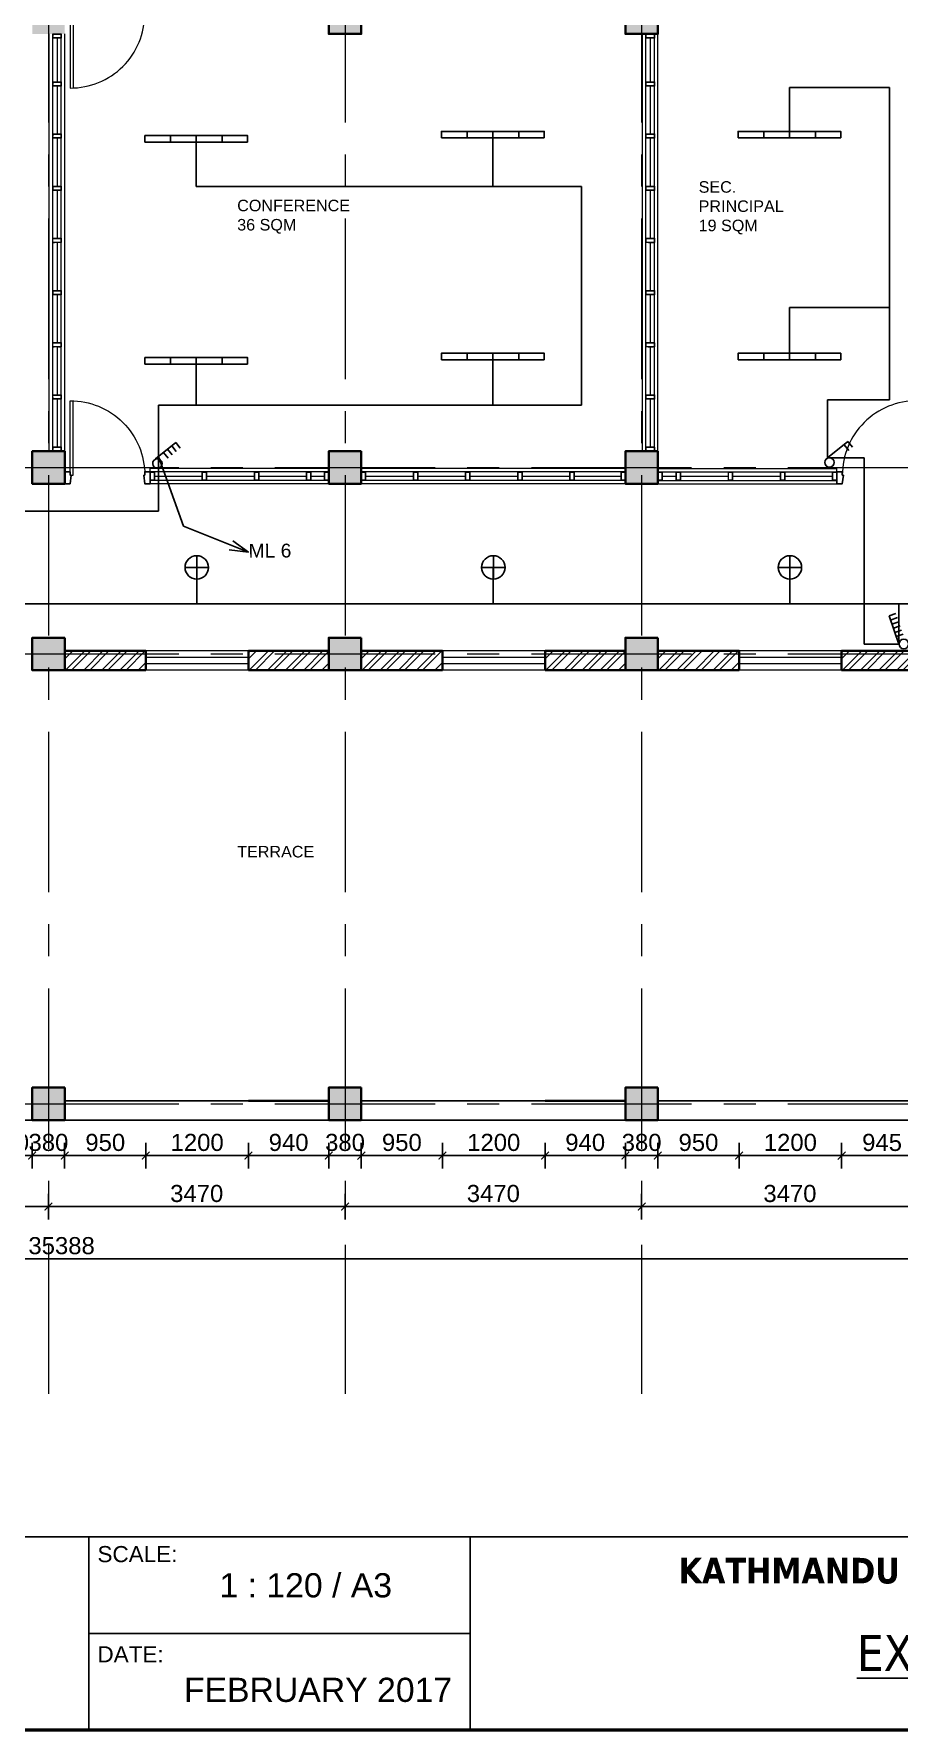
# Model space of a CAD drawing. Header units: inches. Extents: x 527934 to 2134587, y -408734 to 227304.
# Drawn here: x 1724458 to 1734580, y -204952 to -185119 of the extents above; entities that cross this region are included whole.
import ezdxf

# ---------------------------------------------------------------- set-up
doc = ezdxf.new("R2010")
doc.units = ezdxf.units.IN
doc.header["$MEASUREMENT"] = 0
doc.linetypes.add('CENTER', pattern=[2, 1.25, -0.25, 0.25, -0.25])
doc.linetypes.add('CONTINU', pattern=[0])
for name, color, linetype, lineweight in [('1 LIGHT N SWITCH', 3, 'Continuous', 25), ('6 LIGHT PT WIRING', 3, 'Continuous', 25), ('centre line', 1, 'CENTER', 9), ('dim', 253, 'Continuous', 9), ('door', 77, 'Continuous', 13), ('furniture', 253, 'Continuous', 5), ('hatch', 250, 'Continuous', 5), ('hatch - general', 252, 'Continuous', 5), ('hatch 2', 251, 'Continuous', 5), ('INSULATION', 253, 'Continuous', 5), ('metal', 40, 'Continuous', 18), ('partition wall', 5, 'Continuous', 20), ('plinth', 5, 'Continuous', 9), ('sill', 253, 'Continuous', 13), ('text', 7, 'Continuous', 13), ('TITLE THICK', 7, 'Continuous', 50), ('TITLE THIN', 7, 'Continuous', 25), ('wall - brick', 30, 'Continuous', 35), ('window', 1, 'Continuous', 15)]:
    doc.layers.add(name, color=color, linetype=linetype, lineweight=lineweight)
doc.layers.add('kpl_dessin fin', color=3, linetype='CONTINU')
doc.styles.add('labelling', font='arial.ttf')
doc.styles.get("Standard").update_dxf_attribs({"font": 'arial.ttf'})
doc.linetypes.add('BATTING', pattern='A,0.0001,-0.1,[134,ltypeshp.shx,S=0.1,R=0,X=-0.1,Y=0],-0.2,[134,ltypeshp.shx,S=0.1,R=180,X=0.1,Y=0],-0.1', length=0.4001)
doc.dimstyles.new('dim 100', dxfattribs={"dimtxt": 200, "dimasz": 90, "dimexe": 150, "dimexo": 150, "dimgap": 50, "dimtad": 1, "dimdec": 0, "dimzin": 0, "dimdsep": 46, "dimtxsty": 'Standard', "dimblk": 'ARCHTICK', "dimcen": 100, "dimdle": 150, "dimazin": 0, "dimtfac": 1, "dimtdec": 0, "dimtix": 1, "dimtmove": 2, "dimatfit": 3, "dimfxl": 150, "dimfxlon": 1, "dimtolj": 1, "dimtzin": 0, "dimarcsym": 0})

# ---------------------------------------------------------------- blocks, each defined once
blk = doc.blocks.new('Dd1')
at = {"layer": 'door'}
for p, q in [((6330587, 14339), (6330587, 13509)), ((6330599, 14377), (6330625, 14377)), ((6330625, 14377), (6330625, 13510))]:
    blk.add_line(p, q, dxfattribs=at)
at = {"layer": 'door', "lineweight": 25}
for points in [[(6330599, 14377), (6330587, 14377), (6330587, 14339), (6330524, 14339), (6330524, 14479), (6330587, 14479)], [(6331449, 14377), (6331461, 14377), (6331461, 14339), (6331524, 14339), (6331524, 14479), (6331461, 14479)]]:
    blk.add_lwpolyline(points, close=True, dxfattribs=at)
at = {"layer": 'door'}
blk.add_arc((6330593, 14377), 868, 269.6039, 0, dxfattribs=at)
blk = doc.blocks.new('2X4')
at = {"layer": 'hatch 2'}
h = blk.add_hatch(dxfattribs=at)
h.set_pattern_fill('ANSI31', color=256, scale=20)
h.set_pattern_definition([(45, (0, 0), (-1.767766953, 1.767766953), [])])
h.paths.add_polyline_path([(5938822, -146997), (5938776, -146997, 0.414214), (5938774, -146999), (5938774, -147047), (5938777, -147047), (5938777, -147000), (5938821, -147000), (5938821, -147047), (5938824, -147047), (5938824, -146999, 0.414214)])
h.paths.add_polyline_path([(5938777, -147047), (5938774, -147047), (5938774, -147095, 0.414214), (5938776, -147097), (5938822, -147097, 0.414218), (5938824, -147095), (5938824, -147047), (5938821, -147047), (5938821, -147094), (5938777, -147094)])
at = {"layer": 'metal'}
blk.add_lwpolyline([(5938776, -147097), (5938822, -147097, 0.414214), (5938824, -147095), (5938824, -146999, 0.414214), (5938822, -146997), (5938776, -146997, 0.414214), (5938774, -146999), (5938774, -147095, 0.414214)], format="xyb", close=True, dxfattribs=at)
blk.add_lwpolyline([(5938777, -147094), (5938821, -147094), (5938821, -147000), (5938777, -147000)], close=True, dxfattribs=at)
blk = doc.blocks.new('_ArchTick')
at = {"color": 0, "linetype": 'ByBlock', "const_width": 0.15}
blk.add_lwpolyline([(-0.5, -0.5), (0.5, 0.5)], dxfattribs=at)
blk = doc.blocks.new('*D2436')
at = {"layer": 'Defpoints', "color": 0, "ltscale": 400}
for p in [(1723898, -192559), (1724438, -192559), (1724438, -198235)]:
    blk.add_point(p, dxfattribs=at)
at = {"layer": 'dim', "color": 0, "lineweight": -2, "ltscale": 400}
for p, q in [((1723898, -198085), (1723898, -198385)), ((1724438, -198085), (1724438, -198385)), ((1723898, -198235), (1723808, -198235)), ((1723898, -198235), (1724438, -198235)), ((1724438, -198235), (1724528, -198235))]:
    blk.add_line(p, q, dxfattribs=at)
at = {"layer": 'dim', "color": 0, "lineweight": -2, "ltscale": 400, "xscale": 90, "yscale": 90, "zscale": 90}
blk.add_blockref('_ArchTick', (1723898, -198235), dxfattribs=at)
at = {"layer": 'dim', "color": 0, "lineweight": -2, "ltscale": 400, "xscale": 90, "yscale": 90, "zscale": 90, "rotation": 180}
blk.add_blockref('_ArchTick', (1724438, -198235), dxfattribs=at)
at = {"layer": 'dim', "color": 0, "ltscale": 400, "insert": (1724168, -198082), "char_height": 200, "attachment_point": 5}
blk.add_mtext('\\A1;540', dxfattribs=at)
blk = doc.blocks.new('*D2437')
at = {"layer": 'Defpoints', "color": 0, "ltscale": 400}
for p in [(1724438, -197819), (1724818, -197819), (1724818, -198235)]:
    blk.add_point(p, dxfattribs=at)
at = {"layer": 'dim', "color": 0, "lineweight": -2, "ltscale": 400}
for p, q in [((1724438, -198085), (1724438, -198385)), ((1724818, -198085), (1724818, -198385)), ((1724438, -198235), (1724348, -198235)), ((1724438, -198235), (1724818, -198235)), ((1724818, -198235), (1724908, -198235))]:
    blk.add_line(p, q, dxfattribs=at)
at = {"layer": 'dim', "color": 0, "lineweight": -2, "ltscale": 400, "xscale": 90, "yscale": 90, "zscale": 90}
blk.add_blockref('_ArchTick', (1724438, -198235), dxfattribs=at)
at = {"layer": 'dim', "color": 0, "lineweight": -2, "ltscale": 400, "xscale": 90, "yscale": 90, "zscale": 90, "rotation": 180}
blk.add_blockref('_ArchTick', (1724818, -198235), dxfattribs=at)
at = {"layer": 'dim', "color": 0, "ltscale": 400, "insert": (1724628, -198082), "char_height": 200, "attachment_point": 5}
blk.add_mtext('\\A1;380', dxfattribs=at)
blk = doc.blocks.new('*D2438')
at = {"layer": 'Defpoints', "color": 0, "ltscale": 400}
for p in [(1724818, -192559), (1725768, -192559), (1725768, -198235)]:
    blk.add_point(p, dxfattribs=at)
at = {"layer": 'dim', "color": 0, "lineweight": -2, "ltscale": 400}
for p, q in [((1724818, -198085), (1724818, -198385)), ((1725768, -198085), (1725768, -198385)), ((1724668, -198235), (1725918, -198235))]:
    blk.add_line(p, q, dxfattribs=at)
at = {"layer": 'dim', "color": 0, "lineweight": -2, "ltscale": 400, "xscale": 90, "yscale": 90, "zscale": 90, "rotation": 180}
blk.add_blockref('_ArchTick', (1724818, -198235), dxfattribs=at)
at = {"layer": 'dim', "color": 0, "lineweight": -2, "ltscale": 400, "xscale": 90, "yscale": 90, "zscale": 90}
blk.add_blockref('_ArchTick', (1725768, -198235), dxfattribs=at)
at = {"layer": 'dim', "color": 0, "ltscale": 400, "insert": (1725293, -198082), "char_height": 200, "attachment_point": 5}
blk.add_mtext('\\A1;950', dxfattribs=at)
blk = doc.blocks.new('*D2439')
at = {"layer": 'Defpoints', "color": 0, "ltscale": 400}
for p in [(1725768, -192559), (1726968, -192559), (1726968, -198235)]:
    blk.add_point(p, dxfattribs=at)
at = {"layer": 'dim', "color": 0, "lineweight": -2, "ltscale": 400}
for p, q in [((1725768, -198085), (1725768, -198385)), ((1726968, -198085), (1726968, -198385)), ((1725618, -198235), (1727118, -198235))]:
    blk.add_line(p, q, dxfattribs=at)
at = {"layer": 'dim', "color": 0, "lineweight": -2, "ltscale": 400, "xscale": 90, "yscale": 90, "zscale": 90, "rotation": 180}
blk.add_blockref('_ArchTick', (1725768, -198235), dxfattribs=at)
at = {"layer": 'dim', "color": 0, "lineweight": -2, "ltscale": 400, "xscale": 90, "yscale": 90, "zscale": 90}
blk.add_blockref('_ArchTick', (1726968, -198235), dxfattribs=at)
at = {"layer": 'dim', "color": 0, "ltscale": 400, "insert": (1726368, -198082), "char_height": 200, "attachment_point": 5}
blk.add_mtext('\\A1;1200', dxfattribs=at)
blk = doc.blocks.new('*D2440')
at = {"layer": 'Defpoints', "color": 0, "ltscale": 400}
for p in [(1727908, -197819), (1728288, -197819), (1728288, -198235)]:
    blk.add_point(p, dxfattribs=at)
at = {"layer": 'dim', "color": 0, "lineweight": -2, "ltscale": 400}
for p, q in [((1727908, -198085), (1727908, -198385)), ((1728288, -198085), (1728288, -198385)), ((1727908, -198235), (1727818, -198235)), ((1727908, -198235), (1728288, -198235)), ((1728288, -198235), (1728378, -198235))]:
    blk.add_line(p, q, dxfattribs=at)
at = {"layer": 'dim', "color": 0, "lineweight": -2, "ltscale": 400, "xscale": 90, "yscale": 90, "zscale": 90}
blk.add_blockref('_ArchTick', (1727908, -198235), dxfattribs=at)
at = {"layer": 'dim', "color": 0, "lineweight": -2, "ltscale": 400, "xscale": 90, "yscale": 90, "zscale": 90, "rotation": 180}
blk.add_blockref('_ArchTick', (1728288, -198235), dxfattribs=at)
at = {"layer": 'dim', "color": 0, "ltscale": 400, "insert": (1728098, -198082), "char_height": 200, "attachment_point": 5}
blk.add_mtext('\\A1;380', dxfattribs=at)
blk = doc.blocks.new('*D2441')
at = {"layer": 'Defpoints', "color": 0, "ltscale": 400}
for p in [(1728288, -192559), (1729238, -192559), (1729238, -198235)]:
    blk.add_point(p, dxfattribs=at)
at = {"layer": 'dim', "color": 0, "lineweight": -2, "ltscale": 400}
for p, q in [((1728288, -198085), (1728288, -198385)), ((1729238, -198085), (1729238, -198385)), ((1728138, -198235), (1729388, -198235))]:
    blk.add_line(p, q, dxfattribs=at)
at = {"layer": 'dim', "color": 0, "lineweight": -2, "ltscale": 400, "xscale": 90, "yscale": 90, "zscale": 90, "rotation": 180}
blk.add_blockref('_ArchTick', (1728288, -198235), dxfattribs=at)
at = {"layer": 'dim', "color": 0, "lineweight": -2, "ltscale": 400, "xscale": 90, "yscale": 90, "zscale": 90}
blk.add_blockref('_ArchTick', (1729238, -198235), dxfattribs=at)
at = {"layer": 'dim', "color": 0, "ltscale": 400, "insert": (1728763, -198082), "char_height": 200, "attachment_point": 5}
blk.add_mtext('\\A1;950', dxfattribs=at)
blk = doc.blocks.new('*D2442')
at = {"layer": 'Defpoints', "color": 0, "ltscale": 400}
for p in [(1730438, -192559), (1731378, -192559), (1731378, -198235)]:
    blk.add_point(p, dxfattribs=at)
at = {"layer": 'dim', "color": 0, "lineweight": -2, "ltscale": 400}
for p, q in [((1730438, -198085), (1730438, -198385)), ((1731378, -198085), (1731378, -198385)), ((1730288, -198235), (1731528, -198235))]:
    blk.add_line(p, q, dxfattribs=at)
at = {"layer": 'dim', "color": 0, "lineweight": -2, "ltscale": 400, "xscale": 90, "yscale": 90, "zscale": 90, "rotation": 180}
blk.add_blockref('_ArchTick', (1730438, -198235), dxfattribs=at)
at = {"layer": 'dim', "color": 0, "lineweight": -2, "ltscale": 400, "xscale": 90, "yscale": 90, "zscale": 90}
blk.add_blockref('_ArchTick', (1731378, -198235), dxfattribs=at)
at = {"layer": 'dim', "color": 0, "ltscale": 400, "insert": (1730908, -198082), "char_height": 200, "attachment_point": 5}
blk.add_mtext('\\A1;940', dxfattribs=at)
blk = doc.blocks.new('*D2443')
at = {"layer": 'Defpoints', "color": 0, "ltscale": 400}
for p in [(1731378, -192559), (1731758, -192559), (1731758, -198235)]:
    blk.add_point(p, dxfattribs=at)
at = {"layer": 'dim', "color": 0, "lineweight": -2, "ltscale": 400}
for p, q in [((1731378, -198085), (1731378, -198385)), ((1731758, -198085), (1731758, -198385)), ((1731378, -198235), (1731288, -198235)), ((1731378, -198235), (1731758, -198235)), ((1731758, -198235), (1731848, -198235))]:
    blk.add_line(p, q, dxfattribs=at)
at = {"layer": 'dim', "color": 0, "lineweight": -2, "ltscale": 400, "xscale": 90, "yscale": 90, "zscale": 90}
blk.add_blockref('_ArchTick', (1731378, -198235), dxfattribs=at)
at = {"layer": 'dim', "color": 0, "lineweight": -2, "ltscale": 400, "xscale": 90, "yscale": 90, "zscale": 90, "rotation": 180}
blk.add_blockref('_ArchTick', (1731758, -198235), dxfattribs=at)
at = {"layer": 'dim', "color": 0, "ltscale": 400, "insert": (1731568, -198082), "char_height": 200, "attachment_point": 5}
blk.add_mtext('\\A1;380', dxfattribs=at)
blk = doc.blocks.new('*D2444')
at = {"layer": 'Defpoints', "color": 0, "ltscale": 400}
for p in [(1731758, -192559), (1732708, -192559), (1732708, -198235)]:
    blk.add_point(p, dxfattribs=at)
at = {"layer": 'dim', "color": 0, "lineweight": -2, "ltscale": 400}
for p, q in [((1731758, -198085), (1731758, -198385)), ((1732708, -198085), (1732708, -198385)), ((1731608, -198235), (1732858, -198235))]:
    blk.add_line(p, q, dxfattribs=at)
at = {"layer": 'dim', "color": 0, "lineweight": -2, "ltscale": 400, "xscale": 90, "yscale": 90, "zscale": 90, "rotation": 180}
blk.add_blockref('_ArchTick', (1731758, -198235), dxfattribs=at)
at = {"layer": 'dim', "color": 0, "lineweight": -2, "ltscale": 400, "xscale": 90, "yscale": 90, "zscale": 90}
blk.add_blockref('_ArchTick', (1732708, -198235), dxfattribs=at)
at = {"layer": 'dim', "color": 0, "ltscale": 400, "insert": (1732233, -198082), "char_height": 200, "attachment_point": 5}
blk.add_mtext('\\A1;950', dxfattribs=at)
blk = doc.blocks.new('*D2445')
at = {"layer": 'Defpoints', "color": 0, "ltscale": 400}
for p in [(1732708, -192559), (1733908, -192559), (1733908, -198235)]:
    blk.add_point(p, dxfattribs=at)
at = {"layer": 'dim', "color": 0, "lineweight": -2, "ltscale": 400}
for p, q in [((1732708, -198085), (1732708, -198385)), ((1733908, -198085), (1733908, -198385)), ((1732558, -198235), (1734058, -198235))]:
    blk.add_line(p, q, dxfattribs=at)
at = {"layer": 'dim', "color": 0, "lineweight": -2, "ltscale": 400, "xscale": 90, "yscale": 90, "zscale": 90, "rotation": 180}
blk.add_blockref('_ArchTick', (1732708, -198235), dxfattribs=at)
at = {"layer": 'dim', "color": 0, "lineweight": -2, "ltscale": 400, "xscale": 90, "yscale": 90, "zscale": 90}
blk.add_blockref('_ArchTick', (1733908, -198235), dxfattribs=at)
at = {"layer": 'dim', "color": 0, "ltscale": 400, "insert": (1733308, -198082), "char_height": 200, "attachment_point": 5}
blk.add_mtext('\\A1;1200', dxfattribs=at)
blk = doc.blocks.new('*D2446')
at = {"layer": 'Defpoints', "color": 0, "ltscale": 400}
for p in [(1733908, -192559), (1734853, -192559), (1734853, -198235)]:
    blk.add_point(p, dxfattribs=at)
at = {"layer": 'dim', "color": 0, "lineweight": -2, "ltscale": 400}
for p, q in [((1733908, -198085), (1733908, -198385)), ((1734853, -198085), (1734853, -198385)), ((1733758, -198235), (1735003, -198235))]:
    blk.add_line(p, q, dxfattribs=at)
at = {"layer": 'dim', "color": 0, "lineweight": -2, "ltscale": 400, "xscale": 90, "yscale": 90, "zscale": 90, "rotation": 180}
blk.add_blockref('_ArchTick', (1733908, -198235), dxfattribs=at)
at = {"layer": 'dim', "color": 0, "lineweight": -2, "ltscale": 400, "xscale": 90, "yscale": 90, "zscale": 90}
blk.add_blockref('_ArchTick', (1734853, -198235), dxfattribs=at)
at = {"layer": 'dim', "color": 0, "ltscale": 400, "insert": (1734381, -198082), "char_height": 200, "attachment_point": 5}
blk.add_mtext('\\A1;945', dxfattribs=at)
blk = doc.blocks.new('*D2019')
at = {"layer": 'Defpoints', "color": 0, "ltscale": 400}
for p in [(1707088, -176826), (1707088, -190090), (1742476, -190090)]:
    blk.add_point(p, dxfattribs=at)
at = {"layer": 'dim', "color": 0, "lineweight": -2, "ltscale": 400}
for p, q in [((1707088, -176976), (1707088, -176676)), ((1742476, -176976), (1742476, -176676)), ((1742626, -176826), (1706938, -176826))]:
    blk.add_line(p, q, dxfattribs=at)
at = {"layer": 'dim', "color": 0, "lineweight": -2, "ltscale": 400, "xscale": 90, "yscale": 90, "zscale": 90, "rotation": 180}
blk.add_blockref('_ArchTick', (1707088, -176826), dxfattribs=at)
at = {"layer": 'dim', "color": 0, "lineweight": -2, "ltscale": 400, "xscale": 90, "yscale": 90, "zscale": 90}
blk.add_blockref('_ArchTick', (1742476, -176826), dxfattribs=at)
at = {"layer": 'dim', "color": 0, "ltscale": 400, "insert": (1724782, -176673), "char_height": 200, "attachment_point": 5}
blk.add_mtext('\\A1;35388', dxfattribs=at)
blk = doc.blocks.new('*D2498')
at = {"layer": 'Defpoints', "color": 0, "ltscale": 400}
for p in [(1724628, -152819), (1721158, -198831), (1724628, -198831)]:
    blk.add_point(p, dxfattribs=at)
at = {"layer": 'furniture', "color": 0, "lineweight": -2, "ltscale": 400}
for p, q in [((1721158, -198831), (1721158, -198681)), ((1724628, -198681), (1724628, -198981)), ((1721008, -198831), (1724778, -198831))]:
    blk.add_line(p, q, dxfattribs=at)
at = {"layer": 'furniture', "color": 0, "lineweight": -2, "ltscale": 400, "xscale": 90, "yscale": 90, "zscale": 90, "rotation": 180}
blk.add_blockref('_ArchTick', (1721158, -198831), dxfattribs=at)
at = {"layer": 'furniture', "color": 0, "lineweight": -2, "ltscale": 400, "xscale": 90, "yscale": 90, "zscale": 90}
blk.add_blockref('_ArchTick', (1724628, -198831), dxfattribs=at)
at = {"layer": 'furniture', "color": 0, "ltscale": 400, "insert": (1722893, -198679), "char_height": 200, "attachment_point": 5}
blk.add_mtext('\\A1;3470', dxfattribs=at)
blk = doc.blocks.new('*D2499')
at = {"layer": 'Defpoints', "color": 0, "ltscale": 400}
for p in [(1728098, -152819), (1724628, -198831), (1728098, -198831)]:
    blk.add_point(p, dxfattribs=at)
at = {"layer": 'furniture', "color": 0, "lineweight": -2, "ltscale": 400}
for p, q in [((1724628, -198831), (1724628, -198681)), ((1728098, -198681), (1728098, -198981)), ((1724478, -198831), (1728248, -198831))]:
    blk.add_line(p, q, dxfattribs=at)
at = {"layer": 'furniture', "color": 0, "lineweight": -2, "ltscale": 400, "xscale": 90, "yscale": 90, "zscale": 90, "rotation": 180}
blk.add_blockref('_ArchTick', (1724628, -198831), dxfattribs=at)
at = {"layer": 'furniture', "color": 0, "lineweight": -2, "ltscale": 400, "xscale": 90, "yscale": 90, "zscale": 90}
blk.add_blockref('_ArchTick', (1728098, -198831), dxfattribs=at)
at = {"layer": 'furniture', "color": 0, "ltscale": 400, "insert": (1726363, -198679), "char_height": 200, "attachment_point": 5}
blk.add_mtext('\\A1;3470', dxfattribs=at)
blk = doc.blocks.new('*D2500')
at = {"layer": 'Defpoints', "color": 0, "ltscale": 400}
for p in [(1731568, -152819), (1728098, -198831), (1731568, -198831)]:
    blk.add_point(p, dxfattribs=at)
at = {"layer": 'furniture', "color": 0, "lineweight": -2, "ltscale": 400}
for p, q in [((1728098, -198831), (1728098, -198681)), ((1731568, -198681), (1731568, -198981)), ((1727948, -198831), (1731718, -198831))]:
    blk.add_line(p, q, dxfattribs=at)
at = {"layer": 'furniture', "color": 0, "lineweight": -2, "ltscale": 400, "xscale": 90, "yscale": 90, "zscale": 90, "rotation": 180}
blk.add_blockref('_ArchTick', (1728098, -198831), dxfattribs=at)
at = {"layer": 'furniture', "color": 0, "lineweight": -2, "ltscale": 400, "xscale": 90, "yscale": 90, "zscale": 90}
blk.add_blockref('_ArchTick', (1731568, -198831), dxfattribs=at)
at = {"layer": 'furniture', "color": 0, "ltscale": 400, "insert": (1729833, -198679), "char_height": 200, "attachment_point": 5}
blk.add_mtext('\\A1;3470', dxfattribs=at)
blk = doc.blocks.new('*D2501')
at = {"layer": 'Defpoints', "color": 0, "ltscale": 400}
for p in [(1735038, -152819), (1731568, -198831), (1735038, -198831)]:
    blk.add_point(p, dxfattribs=at)
at = {"layer": 'furniture', "color": 0, "lineweight": -2, "ltscale": 400}
for p, q in [((1731568, -198831), (1731568, -198681)), ((1735038, -198681), (1735038, -198981)), ((1731418, -198831), (1735188, -198831))]:
    blk.add_line(p, q, dxfattribs=at)
at = {"layer": 'furniture', "color": 0, "lineweight": -2, "ltscale": 400, "xscale": 90, "yscale": 90, "zscale": 90, "rotation": 180}
blk.add_blockref('_ArchTick', (1731568, -198831), dxfattribs=at)
at = {"layer": 'furniture', "color": 0, "lineweight": -2, "ltscale": 400, "xscale": 90, "yscale": 90, "zscale": 90}
blk.add_blockref('_ArchTick', (1735038, -198831), dxfattribs=at)
at = {"layer": 'furniture', "color": 0, "ltscale": 400, "insert": (1733303, -198679), "char_height": 200, "attachment_point": 5}
blk.add_mtext('\\A1;3470', dxfattribs=at)
blk = doc.blocks.new('*D2038')
at = {"layer": 'Defpoints', "color": 0, "ltscale": 400}
for p in [(1707088, -192194), (1742476, -192194), (1742476, -199441)]:
    blk.add_point(p, dxfattribs=at)
at = {"layer": 'furniture', "color": 0, "lineweight": -2, "ltscale": 400}
for p, q in [((1707088, -199291), (1707088, -199591)), ((1742476, -199291), (1742476, -199591)), ((1706938, -199441), (1742626, -199441))]:
    blk.add_line(p, q, dxfattribs=at)
at = {"layer": 'furniture', "color": 0, "lineweight": -2, "ltscale": 400, "xscale": 90, "yscale": 90, "zscale": 90, "rotation": 180}
blk.add_blockref('_ArchTick', (1707088, -199441), dxfattribs=at)
at = {"layer": 'furniture', "color": 0, "lineweight": -2, "ltscale": 400, "xscale": 90, "yscale": 90, "zscale": 90}
blk.add_blockref('_ArchTick', (1742476, -199441), dxfattribs=at)
at = {"layer": 'furniture', "color": 0, "ltscale": 400, "insert": (1724782, -199289), "char_height": 200, "attachment_point": 5}
blk.add_mtext('\\A1;35388', dxfattribs=at)
blk = doc.blocks.new('*D2043')
at = {"layer": 'Defpoints', "color": 0, "ltscale": 400}
for p in [(1724856, -178289), (1727887, -197819), (1744498, -197819)]:
    blk.add_point(p, dxfattribs=at)
at = {"layer": 'furniture', "color": 0, "lineweight": -2, "ltscale": 400}
for p, q in [((1744348, -178289), (1744648, -178289)), ((1744498, -178139), (1744498, -197969)), ((1744348, -197819), (1744648, -197819))]:
    blk.add_line(p, q, dxfattribs=at)
at = {"layer": 'furniture', "color": 0, "lineweight": -2, "ltscale": 400, "xscale": 90, "yscale": 90, "zscale": 90}
for p, rotation in [((1744498, -178289), 90), ((1744498, -197819), 270)]:
    blk.add_blockref('_ArchTick', p, dxfattribs=dict(at, rotation=rotation))
at = {"layer": 'furniture', "color": 0, "ltscale": 400, "insert": (1744346, -188054), "char_height": 200, "attachment_point": 5, "rotation": 90}
blk.add_mtext('\\A1;19530', dxfattribs=at)
blk = doc.blocks.new('*D2045')
at = {"layer": 'Defpoints', "color": 0, "ltscale": 400}
for p in [(1726968, -198235), (1727908, -198235), (1727908, -198235)]:
    blk.add_point(p, dxfattribs=at)
at = {"layer": 'furniture', "color": 0, "lineweight": -2, "ltscale": 400}
for p, q in [((1726968, -198235), (1726968, -198085)), ((1727908, -198235), (1727908, -198085)), ((1726818, -198235), (1728058, -198235))]:
    blk.add_line(p, q, dxfattribs=at)
at = {"layer": 'furniture', "color": 0, "lineweight": -2, "ltscale": 400, "xscale": 90, "yscale": 90, "zscale": 90, "rotation": 180}
blk.add_blockref('_ArchTick', (1726968, -198235), dxfattribs=at)
at = {"layer": 'furniture', "color": 0, "lineweight": -2, "ltscale": 400, "xscale": 90, "yscale": 90, "zscale": 90}
blk.add_blockref('_ArchTick', (1727908, -198235), dxfattribs=at)
at = {"layer": 'furniture', "color": 0, "ltscale": 400, "insert": (1727438, -198082), "char_height": 200, "attachment_point": 5}
blk.add_mtext('\\A1;940', dxfattribs=at)
blk = doc.blocks.new('*D2046')
at = {"layer": 'Defpoints', "color": 0, "ltscale": 400}
for p in [(1729238, -198235), (1730438, -198235), (1730438, -198235)]:
    blk.add_point(p, dxfattribs=at)
at = {"layer": 'furniture', "color": 0, "lineweight": -2, "ltscale": 400}
for p, q in [((1729238, -198235), (1729238, -198085)), ((1730438, -198235), (1730438, -198085)), ((1729088, -198235), (1730588, -198235))]:
    blk.add_line(p, q, dxfattribs=at)
at = {"layer": 'furniture', "color": 0, "lineweight": -2, "ltscale": 400, "xscale": 90, "yscale": 90, "zscale": 90, "rotation": 180}
blk.add_blockref('_ArchTick', (1729238, -198235), dxfattribs=at)
at = {"layer": 'furniture', "color": 0, "lineweight": -2, "ltscale": 400, "xscale": 90, "yscale": 90, "zscale": 90}
blk.add_blockref('_ArchTick', (1730438, -198235), dxfattribs=at)
at = {"layer": 'furniture', "color": 0, "ltscale": 400, "insert": (1729838, -198082), "char_height": 200, "attachment_point": 5}
blk.add_mtext('\\A1;1200', dxfattribs=at)
blk = doc.blocks.new('1x36 TL MO')
at = {"color": 3}
for p, q in [((11329249, 640105), (11330290, 640105)), ((11329507, 640105), (11329507, 640038)), ((11329769, 640105), (11329769, 640038)), ((11330030, 640105), (11330030, 640038))]:
    blk.add_line(p, q, dxfattribs=at)
blk.add_lwpolyline([(11330290, 640105), (11330290, 640038), (11329249, 640038), (11329249, 640105)], dxfattribs=at)
blk = doc.blocks.new('dome')
at = {"color": 3}
for p, q in [((543088, 235037), (542814, 235037)), ((542951, 234900), (542951, 235175))]:
    blk.add_line(p, q, dxfattribs=at)
blk.add_circle((542951, 235037), 137, dxfattribs=at)
blk = doc.blocks.new('2 GANG')
at = {"color": 3}
for p, q in [((546997, 231907), (547117, 232109)), ((547095, 232071), (547151, 232037)), ((547117, 232109), (547173, 232075))]:
    blk.add_line(p, q, dxfattribs=at)
blk.add_circle((547027, 231875), 42.7, dxfattribs=at)
blk = doc.blocks.new('6 gang')
at = {"color": 3}
for p, q in [((536267, 248161), (536406, 248393)), ((536406, 248393), (536462, 248360)), ((536305, 248225), (536361, 248191)), ((536325, 248258), (536381, 248225)), ((536345, 248292), (536401, 248258)), ((536365, 248326), (536421, 248292)), ((536386, 248359), (536442, 248326))]:
    blk.add_line(p, q, dxfattribs=at)
blk.add_circle((536297, 248129), 42.7, dxfattribs=at)
blk = doc.blocks.new('4 gang')
at = {"color": 3}
for p, q in [((546617, 231936), (546738, 232137)), ((546689, 232056), (546745, 232022)), ((546714, 232097), (546770, 232063)), ((546738, 232137), (546794, 232104)), ((546665, 232015), (546721, 231981))]:
    blk.add_line(p, q, dxfattribs=at)
blk.add_circle((546648, 231903), 42.7, dxfattribs=at)
blk = doc.blocks.new('*U1924')
at = {"color": 3}
for p, q in [((-181347.92, -126936.6), (-181360.04, -126920.06)), ((-181360.04, -126920.06), (-181357.92, -126925.37)), ((-181360.04, -126920.06), (-181355.67, -126923.72)), ((-181326.36, -126938.56), (-181347.92, -126936.6))]:
    blk.add_line(p, q, dxfattribs=at)

msp = doc.modelspace()

# ---------------------------------------------------------------- hatches: boundary and pattern name
at = {"layer": 'hatch', "lineweight": 5, "ltscale": 400}
h = msp.add_hatch(dxfattribs=at)
h.set_pattern_fill('ANSI32', color=256, scale=400)
h.set_pattern_definition([(45, (-779479.92, -161041.24), (-106.066017, 106.066017), []), (45, (-779409.21, -161041.24), (-106.066017, 106.066017), [])])
h.paths.add_polyline_path([(1724818.1, -192559.4), (1724818.1, -192334.4), (1725768.1, -192334), (1725768.1, -192559)])
h = msp.add_hatch(dxfattribs=at)
h.set_pattern_fill('ANSI32', color=256, scale=400)
h.set_pattern_definition([(45, (-777329.92, -161041.24), (-106.066017, 106.066017), []), (45, (-777259.21, -161041.24), (-106.066017, 106.066017), [])])
h.paths.add_polyline_path([(1726968.1, -192559.4), (1726968.1, -192334.4), (1727918.1, -192334), (1727918.1, -192559)])
h = msp.add_hatch(dxfattribs=at)
h.set_pattern_fill('ANSI32', color=256, scale=400)
h.set_pattern_definition([(45, (-776009.92, -161041.24), (-106.066017, 106.066017), []), (45, (-775939.21, -161041.24), (-106.066017, 106.066017), [])])
h.paths.add_polyline_path([(1728288.1, -192559.4), (1728288.1, -192334.4), (1729238.1, -192334), (1729238.1, -192559)])
h = msp.add_hatch(dxfattribs=at)
h.set_pattern_fill('ANSI32', color=256, scale=400)
h.set_pattern_definition([(45, (-773859.92, -161041.24), (-106.066017, 106.066017), []), (45, (-773789.21, -161041.24), (-106.066017, 106.066017), [])])
h.paths.add_polyline_path([(1730438.1, -192559.4), (1730438.1, -192334.4), (1731378.1, -192334), (1731378.1, -192559)])
h = msp.add_hatch(dxfattribs=at)
h.set_pattern_fill('ANSI32', color=256, scale=400)
h.set_pattern_definition([(45, (-772539.92, -161041.24), (-106.066017, 106.066017), []), (45, (-772469.21, -161041.24), (-106.066017, 106.066017), [])])
h.paths.add_polyline_path([(1731758.1, -192559.4), (1731758.1, -192334.4), (1732698.1, -192334), (1732698.1, -192559)])
h = msp.add_hatch(dxfattribs=at)
h.set_pattern_fill('ANSI32', color=256, scale=400)
h.set_pattern_definition([(45, (-770389.92, -161041.24), (-106.066017, 106.066017), []), (45, (-770319.21, -161041.24), (-106.066017, 106.066017), [])])
h.paths.add_polyline_path([(1733908.1, -192559.4), (1733908.1, -192334.4), (1734848.1, -192334), (1734848.1, -192559)])
at = {"layer": 'plinth', "ltscale": 400}
h = msp.add_hatch(color=0, dxfattribs=at)
h.dxf.hatch_style = 1
h.paths.add_polyline_path([(1707468.1, -184739.4), (1707468.1, -185119.4), (1707088.1, -185119.4), (1707088.1, -184739.4)])
h.paths.add_polyline_path([(1710938.1, -184739.4), (1710938.1, -185119.4), (1710558.1, -185119.4), (1710558.1, -184739.4)])
h.paths.add_polyline_path([(1714408.1, -184739.4), (1714408.1, -185119.4), (1714028.1, -185119.4), (1714028.1, -184739.4)])
h.paths.add_polyline_path([(1717878.1, -183139.4), (1717878.1, -183519.4), (1717498.1, -183519.4), (1717498.1, -183139.4)])
h.paths.add_polyline_path([(1717878.1, -178289.4), (1717878.1, -178669.4), (1717498.1, -178669.4), (1717498.1, -178289.4)])
h.paths.add_polyline_path([(1721348.1, -178289.4), (1721348.1, -178669.4), (1720968.1, -178669.4), (1720968.1, -178289.4)])
h.paths.add_polyline_path([(1724818.1, -178289.4), (1724818.1, -178669.4), (1724438.1, -178669.4), (1724438.1, -178289.4)])
h.paths.add_polyline_path([(1728288.1, -178289.4), (1728288.1, -178669.4), (1727908.1, -178669.4), (1727908.1, -178289.4)])
h.paths.add_polyline_path([(1728288.1, -183139.4), (1728288.1, -183519.4), (1727908.1, -183519.4), (1727908.1, -183139.4)])
h.paths.add_polyline_path([(1721348.1, -184739.4), (1721348.1, -185119.4), (1720968.1, -185119.4), (1720968.1, -184739.4)])
h.paths.add_polyline_path([(1724818.1, -184739.4), (1724818.1, -185119.4), (1724438.1, -185119.4), (1724438.1, -184739.4)])
h.paths.add_polyline_path([(1728288.1, -184739.4), (1728288.1, -185119.4), (1727908.1, -185119.4), (1727908.1, -184739.4)])
h.paths.add_polyline_path([(1731758.1, -184739.4), (1731758.1, -185119.4), (1731378.1, -185119.4), (1731378.1, -184739.4)])
h.paths.add_polyline_path([(1735233.1, -184739.4), (1735233.1, -185119.4), (1734853.1, -185119.4), (1734853.1, -184739.4)])
h.paths.add_polyline_path([(1735233.1, -189999.4), (1735233.1, -190379.4), (1734853.1, -190379.4), (1734853.1, -189999.4)])
h.paths.add_polyline_path([(1731758.1, -189999.4), (1731758.1, -190379.4), (1731378.1, -190379.4), (1731378.1, -189999.4)])
h.paths.add_polyline_path([(1728288.1, -189999.4), (1728288.1, -190379.4), (1727908.1, -190379.4), (1727908.1, -189999.4)])
h.paths.add_polyline_path([(1724818.1, -189999.4), (1724818.1, -190379.4), (1724438.1, -190379.4), (1724438.1, -189999.4)])
h.paths.add_polyline_path([(1717878.1, -184739.4), (1717878.1, -185119.4), (1717498.1, -185119.4), (1717498.1, -184739.4)])
h.paths.add_polyline_path([(1714408.1, -189999.4), (1714408.1, -190379.4), (1714028.1, -190379.4), (1714028.1, -189999.4)])
h.paths.add_polyline_path([(1710938.1, -189999.4), (1710938.1, -190379.4), (1710558.1, -190379.4), (1710558.1, -189999.4)])
h.paths.add_polyline_path([(1707468.1, -189999.4), (1707468.1, -190379.4), (1707088.1, -190379.4), (1707088.1, -189999.4)])
h.paths.add_polyline_path([(1707468.1, -192179.4), (1707468.1, -192559.4), (1707088.1, -192559.4), (1707088.1, -192179.4)])
h.paths.add_polyline_path([(1710938.1, -192179.4), (1710938.1, -192559.4), (1710558.1, -192559.4), (1710558.1, -192179.4)])
h.paths.add_polyline_path([(1714408.1, -192179.4), (1714408.1, -192559.4), (1714028.1, -192559.4), (1714028.1, -192179.4)])
h.paths.add_polyline_path([(1717878.1, -192179.4), (1717878.1, -192559.4), (1717498.1, -192559.4), (1717498.1, -192179.4)])
h.paths.add_polyline_path([(1721348.1, -192179.4), (1721348.1, -192559.4), (1720968.1, -192559.4), (1720968.1, -192179.4)])
h.paths.add_polyline_path([(1724818.1, -192179.4), (1724818.1, -192559.4), (1724438.1, -192559.4), (1724438.1, -192179.4)])
h.paths.add_polyline_path([(1728288.1, -192179.4), (1728288.1, -192559.4), (1727908.1, -192559.4), (1727908.1, -192179.4)])
h.paths.add_polyline_path([(1731758.1, -192179.4), (1731758.1, -192559.4), (1731378.1, -192559.4), (1731378.1, -192179.4)])
h.paths.add_polyline_path([(1735233.1, -192179.4), (1735233.1, -192559.4), (1734853.1, -192559.4), (1734853.1, -192179.4)])
h.paths.add_polyline_path([(1735233.1, -197439.4), (1735233.1, -197819.4), (1734853.1, -197819.4), (1734853.1, -197439.4)])
h.paths.add_polyline_path([(1731758.1, -197439.4), (1731758.1, -197819.4), (1731378.1, -197819.4), (1731378.1, -197439.4)])
h.paths.add_polyline_path([(1728288.1, -197439.4), (1728288.1, -197819.4), (1727908.1, -197819.4), (1727908.1, -197439.4)])
h.paths.add_polyline_path([(1724818.1, -197439.4), (1724818.1, -197819.4), (1724438.1, -197819.4), (1724438.1, -197439.4)])
h.paths.add_polyline_path([(1721348.1, -197439.4), (1721348.1, -197819.4), (1720968.1, -197819.4), (1720968.1, -197439.4)])
h.paths.add_polyline_path([(1717878.1, -197439.4), (1717878.1, -197819.4), (1717498.1, -197819.4), (1717498.1, -197439.4)])
h.paths.add_polyline_path([(1714408.1, -197439.4), (1714408.1, -197819.4), (1714028.1, -197819.4), (1714028.1, -197439.4)])
h.paths.add_polyline_path([(1710938.1, -197439.4), (1710938.1, -197819.4), (1710558.1, -197819.4), (1710558.1, -197439.4)])
h.paths.add_polyline_path([(1707468.1, -197439.4), (1707468.1, -197819.4), (1707088.1, -197819.4), (1707088.1, -197439.4)])
edge = h.paths.add_edge_path()
edge.add_line((1717878.1, -184739.4), (1717128.1, -184739.4))

# ---------------------------------------------------------------- linework, layer by layer
at = {"layer": '6 LIGHT PT WIRING', "ltscale": 400}
for p, q in [((1734469, -185745.5), (1733298.1, -185745.5)), ((1733298.1, -186297.1), (1733298.1, -185745.5)), ((1734469, -189397), (1734469, -185745.5)), ((1726358.1, -186347.1), (1726358.1, -186905)), ((1729828.1, -186297.1), (1729828.1, -186905)), ((1730864, -186905), (1726358.1, -186905)), ((1730864, -189458.5), (1730864, -186905)), ((1733298.1, -188892.1), (1733298.1, -188319)), ((1733298.1, -188319), (1734469, -188319)), ((1726358.1, -188942.1), (1726358.1, -189458.5)), ((1729828.1, -188892.1), (1729828.1, -189458.5)), ((1733742.9, -190076.6), (1733742.9, -189397)), ((1733742.9, -189397), (1734469, -189397)), ((1725914.6, -190088.8), (1725914.6, -189458.5)), ((1725914.6, -189458.5), (1730864, -189458.5)), ((1725914.6, -190062), (1725914.6, -190699)), ((1733742.9, -190076.6), (1734172.5, -190076.6)), ((1734172.5, -192256), (1734172.5, -190076.6)), ((1723328.9, -190699), (1725914.6, -190699)), ((1726363.1, -191356.9), (1726363.1, -191783)), ((1729833.1, -191356.9), (1729833.1, -191783)), ((1733303.1, -191356.9), (1733303.1, -191783)), ((1734578.8, -191783), (1719423.1, -191783)), ((1734578.8, -192256), (1734578.8, -191783)), ((1734578.8, -191783), (1736778.1, -191783)), ((1734578.8, -192256), (1734172.5, -192256))]:
    msp.add_line(p, q, dxfattribs=at)
at = {"layer": 'centre line', "ltscale": 1500}
for p, q in [((1724628.1, -175279.4), (1724628.1, -201019.4)), ((1728098.1, -175279.4), (1728098.1, -201019.4)), ((1731568.1, -175279.4), (1731568.1, -201019.4)), ((1703278.1, -190189.4), (1735648.9, -190189.4)), ((1703278.1, -192369.4), (1746006.6, -192369.4)), ((1703278.1, -197629.4), (1746006.6, -197629.4))]:
    msp.add_line(p, q, dxfattribs=at)
at = {"layer": 'INSULATION', "linetype": 'BATTING', "ltscale": 100}
for p, q in [((1724728.6, -185169.4), (1724728.6, -185682.6)), ((1731668.1, -185119.4), (1731668.1, -185122.6)), ((1731668.1, -185166.2), (1731668.1, -185682.6)), ((1724728.6, -185726.2), (1724728.6, -186292.6)), ((1731668.1, -185726.2), (1731668.1, -186292.6)), ((1724728.6, -186336.2), (1724728.6, -186902.6)), ((1731668.1, -186336.2), (1731668.1, -186902.6)), ((1724728.6, -186946.2), (1724728.6, -187512.6)), ((1731668.1, -186946.2), (1731668.1, -187512.6)), ((1724728.6, -187556.2), (1724728.6, -188122.6)), ((1731668.1, -187556.2), (1731668.1, -188122.6)), ((1724728.6, -188166.2), (1724728.6, -188732.6)), ((1731668.1, -188166.2), (1731668.1, -188732.6)), ((1724728.6, -188776.2), (1724728.6, -189342.6)), ((1731668.1, -188776.2), (1731668.1, -189342.6)), ((1724728.6, -189386.2), (1724728.6, -189952.6)), ((1731668.1, -189386.2), (1731668.1, -189949.4)), ((1724728.6, -189996.2), (1724728.6, -189999.4)), ((1725868.1, -190289.4), (1726431.3, -190289.4)), ((1726474.9, -190289.4), (1727041.3, -190289.4)), ((1727084.9, -190289.4), (1727651.3, -190289.4)), ((1727694.9, -190289.4), (1727861.3, -190289.4)), ((1728339.1, -190289.4), (1728902.3, -190289.4)), ((1728945.9, -190289.4), (1729512.3, -190289.4)), ((1729555.9, -190289.4), (1730122.3, -190289.4)), ((1730165.9, -190289.4), (1730732.3, -190289.4)), ((1730775.9, -190289.4), (1731331.3, -190289.4)), ((1731374.9, -190289.4), (1731378.1, -190289.4)), ((1731809.6, -190289.4), (1731976.3, -190289.4)), ((1732019.9, -190289.4), (1732586.3, -190289.4)), ((1732629.9, -190289.4), (1733196.3, -190289.4)), ((1733239.9, -190289.4), (1733806.3, -190289.4))]:
    msp.add_line(p, q, dxfattribs=at)
at = {"layer": 'kpl_dessin fin', "ltscale": 0.5}
for p, q in [((1724818.1, -197594.4), (1727908.1, -197594.4)), ((1728288.1, -197594.4), (1731378.1, -197594.4)), ((1731758.1, -197594.4), (1734853.1, -197594.4)), ((1733908.1, -197594.4), (1734853.1, -197594.4)), ((1723498.1, -197819.4), (1727908.1, -197819.4)), ((1726968.1, -197819.4), (1731378.1, -197819.4)), ((1730438.1, -197819.4), (1734853.1, -197819.4)), ((1733908.1, -197819.4), (1735038.1, -197819.4))]:
    msp.add_line(p, q, dxfattribs=at)
at = {"layer": 'partition wall', "lineweight": 18}
for p, q in [((1724638.1, -189999.4), (1724638.1, -185119.4)), ((1724678.1, -189999.4), (1724678.1, -185119.4)), ((1724778.1, -189999.4), (1724778.1, -185119.4)), ((1724818.1, -189999.4), (1724818.1, -185119.4)), ((1731578.1, -189999.4), (1731578.1, -185119.4)), ((1731618.1, -189999.4), (1731618.1, -185119.4)), ((1731718.1, -189999.4), (1731718.1, -185119.4)), ((1731758.1, -189999.4), (1731758.1, -185119.4)), ((1727908.1, -190199.4), (1725818.1, -190199.4)), ((1725818.1, -190379.4), (1725818.1, -190199.4)), ((1727908.1, -190239.4), (1725818.1, -190239.4)), ((1727908.1, -190339.4), (1725818.1, -190339.4)), ((1727908.1, -190379.4), (1725818.1, -190379.4)), ((1731378.1, -190199.4), (1728288.1, -190199.4)), ((1731378.1, -190239.4), (1728288.1, -190239.4)), ((1731378.1, -190339.4), (1728288.1, -190339.4)), ((1731378.1, -190379.4), (1728288.1, -190379.4)), ((1731758.1, -190199.4), (1733853.1, -190199.4)), ((1731758.1, -190239.4), (1733853.1, -190239.4)), ((1731763.1, -190339.4), (1733853.1, -190339.4)), ((1731763.1, -190379.4), (1733853.1, -190379.4)), ((1733853.1, -190379.4), (1733853.1, -190199.4))]:
    msp.add_line(p, q, dxfattribs=at)
at = {"layer": 'plinth', "color": 0, "ltscale": 400}
msp.add_line((1728283.1, -190242.6), (1728283.1, -190058.5), dxfattribs=at)
at = {"layer": 'sill'}
for p, q in [((1726968.1, -192334), (1725768.1, -192334)), ((1730438.1, -192334.4), (1729238.1, -192334.4)), ((1733908.1, -192334.4), (1732708.1, -192334.4)), ((1726968.1, -192559), (1725768.1, -192559)), ((1730438.1, -192559.4), (1729238.1, -192559.4)), ((1733908.1, -192559.4), (1732708.1, -192559.4))]:
    msp.add_line(p, q, dxfattribs=at)
at = {"layer": 'TITLE THICK'}
msp.add_lwpolyline([(1700561.6, -171712), (1746761.6, -171712), (1746761.6, -204952), (1700561.6, -204952)], close=True, dxfattribs=at)
at = {"layer": 'TITLE THIN'}
for p, q in [((1746761.6, -202690.9), (1700561.6, -202690.9)), ((1725101.5, -202690.9), (1725101.5, -204952)), ((1729562.9, -202690.9), (1729562.9, -204952)), ((1729562.9, -203821.5), (1725101.5, -203821.5)), ((1700561.6, -204952), (1746761.6, -204952))]:
    msp.add_line(p, q, dxfattribs=at)
at = {"layer": 'wall - brick'}
for p, q in [((1724818.1, -192334), (1725768.1, -192334)), ((1725768.1, -192559), (1725768.1, -192334)), ((1726968.1, -192334), (1727908.1, -192334)), ((1726968.1, -192559), (1726968.1, -192334)), ((1728288.1, -192334.4), (1729238.1, -192334.4)), ((1729238.1, -192559.4), (1729238.1, -192334.4)), ((1730438.1, -192334.4), (1731378.1, -192334.4)), ((1730438.1, -192559.4), (1730438.1, -192334.4)), ((1731758.1, -192334.4), (1732708.1, -192334.4)), ((1732708.1, -192559.4), (1732708.1, -192334.4)), ((1733908.1, -192334.4), (1734848.1, -192334.4)), ((1733908.1, -192559.4), (1733908.1, -192334.4)), ((1724818.1, -192559), (1725768.1, -192559)), ((1726968.1, -192559), (1728288.1, -192559)), ((1728288.1, -192559.4), (1729238.1, -192559.4)), ((1730438.1, -192559.4), (1731758.1, -192559.4)), ((1731758.1, -192559.4), (1732708.1, -192559.4)), ((1733908.1, -192559.4), (1735228.1, -192559.4)), ((1726968.1, -197594.4), (1727908.1, -197594.4)), ((1730438.1, -197594.4), (1731378.1, -197594.4))]:
    msp.add_line(p, q, dxfattribs=at)
for points in [[(1728288.1, -184739.4), (1728288.1, -185119.4), (1727908.1, -185119.4), (1727908.1, -184739.4)], [(1731758.1, -184739.4), (1731758.1, -185119.4), (1731378.1, -185119.4), (1731378.1, -184739.4)], [(1724818.1, -189999.4), (1724818.1, -190379.4), (1724438.1, -190379.4), (1724438.1, -189999.4)], [(1728288.1, -189999.4), (1728288.1, -190379.4), (1727908.1, -190379.4), (1727908.1, -189999.4)], [(1731758.1, -189999.4), (1731758.1, -190379.4), (1731378.1, -190379.4), (1731378.1, -189999.4)], [(1724818.1, -192179.4), (1724818.1, -192559.4), (1724438.1, -192559.4), (1724438.1, -192179.4)], [(1728288.1, -192179.4), (1728288.1, -192559.4), (1727908.1, -192559.4), (1727908.1, -192179.4)], [(1731758.1, -192179.4), (1731758.1, -192559.4), (1731378.1, -192559.4), (1731378.1, -192179.4)], [(1724818.1, -197439.4), (1724818.1, -197819.4), (1724438.1, -197819.4), (1724438.1, -197439.4)], [(1728288.1, -197439.4), (1728288.1, -197819.4), (1727908.1, -197819.4), (1727908.1, -197439.4)], [(1731758.1, -197439.4), (1731758.1, -197819.4), (1731378.1, -197819.4), (1731378.1, -197439.4)]]:
    msp.add_lwpolyline(points, close=True, dxfattribs=at)
at = {"layer": 'window'}
for p, q in [((1726968.1, -192409), (1725768.1, -192409)), ((1726968.1, -192484), (1725768.1, -192484)), ((1730438.1, -192409.4), (1729238.1, -192409.4)), ((1730438.1, -192484.4), (1729238.1, -192484.4)), ((1733908.1, -192409.4), (1732708.1, -192409.4)), ((1733908.1, -192484.4), (1732708.1, -192484.4))]:
    msp.add_line(p, q, dxfattribs=at)

# ---------------------------------------------------------------- block references
at = {"layer": '1 LIGHT N SWITCH', "color": 3, "xscale": 1.154999999329448, "yscale": 1.154999999329448, "zscale": 1.155, "rotation": 180}
for p in [(14812241.1, 552935.4), (14815711.1, 552985.4), (14819181.1, 552985.4), (14812241.1, 550340.4), (14815711.1, 550390.4), (14819181.1, 550390.4)]:
    msp.add_blockref('1x36 TL MO', p, dxfattribs=at)
at = {"layer": '1 LIGHT N SWITCH', "zscale": 1.3}
for name, p, xscale, yscale, rotation in [('4 gang', (954993.4, -230109.1), 1.300000000564226, 1.299999999377178, 339.9797208119689), ('2 GANG', (962016.5, -221459), 1.299999999515022, 1.300000000017462, 339.3534406117806), ('6 gang', (1535715, -934242.8), 1.29999999970858, 1.299999999755528, 50.16381973258321)]:
    msp.add_blockref(name, p, dxfattribs=dict(at, xscale=xscale, yscale=yscale, rotation=rotation))
at = {"layer": '1 LIGHT N SWITCH'}
for p in [(1183412.2, -426394.3), (1186882.2, -426394.3), (1190352.2, -426394.3)]:
    msp.add_blockref('dome', p, dxfattribs=at)
at = {"layer": '6 LIGHT PT WIRING', "color": 3, "xscale": -39.99999999998463, "yscale": 40, "zscale": 40.00000000000001, "rotation": 284.5979908637959}
msp.add_blockref('*U1924', (4811517.3, 8108569.8), dxfattribs=at)
at = {"layer": 'dim'}
msp.add_blockref('Dd1', (-4605705.8, -199260.9), dxfattribs=at)
at = {"layer": 'dim', "xscale": -1, "rotation": 180}
msp.add_blockref('Dd1', (-4605705.8, -175900.4), dxfattribs=at)
at = {"layer": 'dim', "rotation": 180}
msp.add_blockref('Dd1', (8065377, -175900.4), dxfattribs=at)
at = {"layer": 'hatch - general', "xscale": -1, "rotation": 90}
for p in [(1577681.2, 5753654.7), (1584621.2, 5753654.7), (1577681.2, 5753094.7), (1584621.2, 5753094.7), (1577681.2, 5752484.7), (1584621.2, 5752484.7), (1577681.2, 5751874.7), (1584621.2, 5751874.7), (1577681.2, 5751264.7), (1584621.2, 5751264.7), (1577681.2, 5750654.7), (1584621.2, 5750654.7), (1577681.2, 5750044.7), (1584621.2, 5750044.7), (1577681.2, 5749434.7), (1584621.2, 5749434.7), (1577681.2, 5748824.7), (1584621.2, 5748824.7)]:
    msp.add_blockref('2X4', p, dxfattribs=at)
at = {"layer": 'hatch - general', "xscale": -1}
for p in [(7664642.2, -43242.5), (7665252.2, -43242.5), (7665862.2, -43242.5), (7666472.2, -43242.5), (7666682.1, -43242.5), (7667113.1, -43242.5), (7667723.1, -43242.5), (7668333.1, -43242.5), (7668943.1, -43242.5), (7669553.1, -43242.5), (7670152.1, -43242.5), (7670583.6, -43242.5), (7670797.1, -43242.5), (7671407.1, -43242.5), (7672017.1, -43242.5), (7672627.1, -43242.5)]:
    msp.add_blockref('2X4', p, dxfattribs=at)

# ---------------------------------------------------------------- texts
at = {"layer": '6 LIGHT PT WIRING', "color": 3, "ltscale": 0.005, "insert": (1727220, -191162.5), "char_height": 161.28, "attachment_point": 5, "rotation": 0.25602, "style": 'labelling'}
msp.add_mtext('ML 6', dxfattribs=at)
at = {"layer": 'text', "char_height": 135, "attachment_point": 1}
for s, insert in [('SEC.\\PPRINCIPAL\\P19 SQM', (1732235.2, -186841.1)), ('CONFERENCE\\P36 SQM', (1726836.5, -187058.1)), ('TERRACE', (1726836.5, -194613.6))]:
    msp.add_mtext_dynamic_manual_height_columns(s, width=7548.854, gutter_width=3500, heights=[0], dxfattribs=dict(at, insert=insert))
at = {"layer": 'TITLE THIN'}
for s, insert, char_height, width, attachment_point in [('{\\fArial|b0|i0|c0|p34;SCALE:}', (1725201.4, -202800.2), 188.43, 1931.405, 1), ('{\\fTahoma|b1|i0|c0|p34;KATHMANDU INTERNATIONAL STUDY CENTER\\P\\fTahoma|b0|i0|c0|p34;THECHO, LALITPUR}', (1736534.5, -202937.8), 300, 14787.901, 2), ('{\\fArial|b0|i0|c0|p34;1 : 120 / A3}', (1726629, -203117.9), 282.645, 2398.932, 1), ('{\\fTahoma|b0|i0|c0|p34;\\LEXISTING BUILDING}', (1736527.1, -203840.6), 420, 12813.24, 2), ('{\\fArial|b0|i0|c0|p34;DATE:}', (1725201.4, -203971.6), 188.43, 1931.405, 1), ('FEBRUARY 2017', (1726213.4, -204340), 282.645, 3921.408, 1)]:
    msp.add_mtext(s, dxfattribs=dict(at, insert=insert, char_height=char_height, width=width, attachment_point=attachment_point))

# ---------------------------------------------------------------- dimensions: what is measured, and where the dimension line sits
at = {"layer": 'dim', "ltscale": 400}
for base, p1, p2, picture, middle in [((1707088.1, -176825.5), (1742476.1, -190090.4), (1707088.1, -190090.4), '*D2019', (1724782.1, -176673.4)), ((1724438.1, -198234.5), (1723898.1, -192559.4), (1724438.1, -192559.4), '*D2436', (1724168.1, -198082.4)), ((1725768.1, -198234.5), (1724818.1, -192559), (1725768.1, -192559), '*D2438', (1725293.1, -198082.4)), ((1726968.1, -198234.5), (1725768.1, -192559), (1726968.1, -192559), '*D2439', (1726368.1, -198082.4)), ((1729238.1, -198234.5), (1728288.1, -192559), (1729238.1, -192559.4), '*D2441', (1728763.1, -198082.4)), ((1731378.1, -198234.5), (1730438.1, -192559.4), (1731378.1, -192559.4), '*D2442', (1730908.1, -198082.4)), ((1731758.1, -198234.5), (1731378.1, -192559.4), (1731758.1, -192559.4), '*D2443', (1731568.1, -198082.4)), ((1732708.1, -198234.5), (1731758.1, -192559.4), (1732708.1, -192559.4), '*D2444', (1732233.1, -198082.4)), ((1733908.1, -198234.5), (1732708.1, -192559.4), (1733908.1, -192559.4), '*D2445', (1733308.1, -198082.4)), ((1734853.1, -198234.5), (1733908.1, -192559.4), (1734853.1, -192559.4), '*D2446', (1734380.6, -198082.4)), ((1724818.1, -198234.5), (1724438.1, -197819.4), (1724818.1, -197819.4), '*D2437', (1724628.1, -198082.4)), ((1728288.1, -198234.5), (1727908.1, -197819.4), (1728288.1, -197819.4), '*D2440', (1728098.1, -198082.4))]:
    dim = msp.add_linear_dim(base=base, p1=p1, p2=p2, dimstyle='dim 100', override={"dimpost": '\\X'}, dxfattribs=at)
    dim.commit()
    dim.dimension.update_dxf_attribs({"geometry": picture, "text_midpoint": middle})
at = {"layer": 'furniture', "ltscale": 400}
for base, p1, p2, picture, middle in [((1724628.1, -198831), (1721158.1, -198831), (1724628.1, -152819.3), '*D2498', (1722893.1, -198678.9)), ((1728098.1, -198831), (1724628.1, -198831), (1728098.1, -152819.3), '*D2499', (1726363.1, -198678.9)), ((1731568.1, -198831), (1728098.1, -198831), (1731568.1, -152819.3), '*D2500', (1729833.1, -198678.9)), ((1735038.1, -198831), (1731568.1, -198831), (1735038.1, -152819.3), '*D2501', (1733303.1, -198678.9)), ((1742476.1, -199441), (1707088.1, -192193.5), (1742476.1, -192193.5), '*D2038', (1724782.1, -199288.9)), ((1727908.1, -198234.5), (1726968.1, -198234.5), (1727908.1, -198234.5), '*D2045', (1727438.1, -198082.4)), ((1730438.1, -198234.5), (1729238.1, -198234.5), (1730438.1, -198234.5), '*D2046', (1729838.1, -198082.4))]:
    dim = msp.add_linear_dim(base=base, p1=p1, p2=p2, dimstyle='dim 100', override={"dimpost": '\\X'}, dxfattribs=at)
    dim.commit()
    dim.dimension.update_dxf_attribs({"geometry": picture, "text_midpoint": middle})
dim = msp.add_linear_dim(base=(1744498, -197819.4), p1=(1724856, -178289.4), p2=(1727887, -197819.4), angle=90, dimstyle='dim 100', override={"dimpost": '\\X'}, dxfattribs=at)
dim.commit()
dim.dimension.update_dxf_attribs({"geometry": '*D2043', "text_midpoint": (1744345.8, -188054.4)})

doc.saveas('drawing.dxf')
